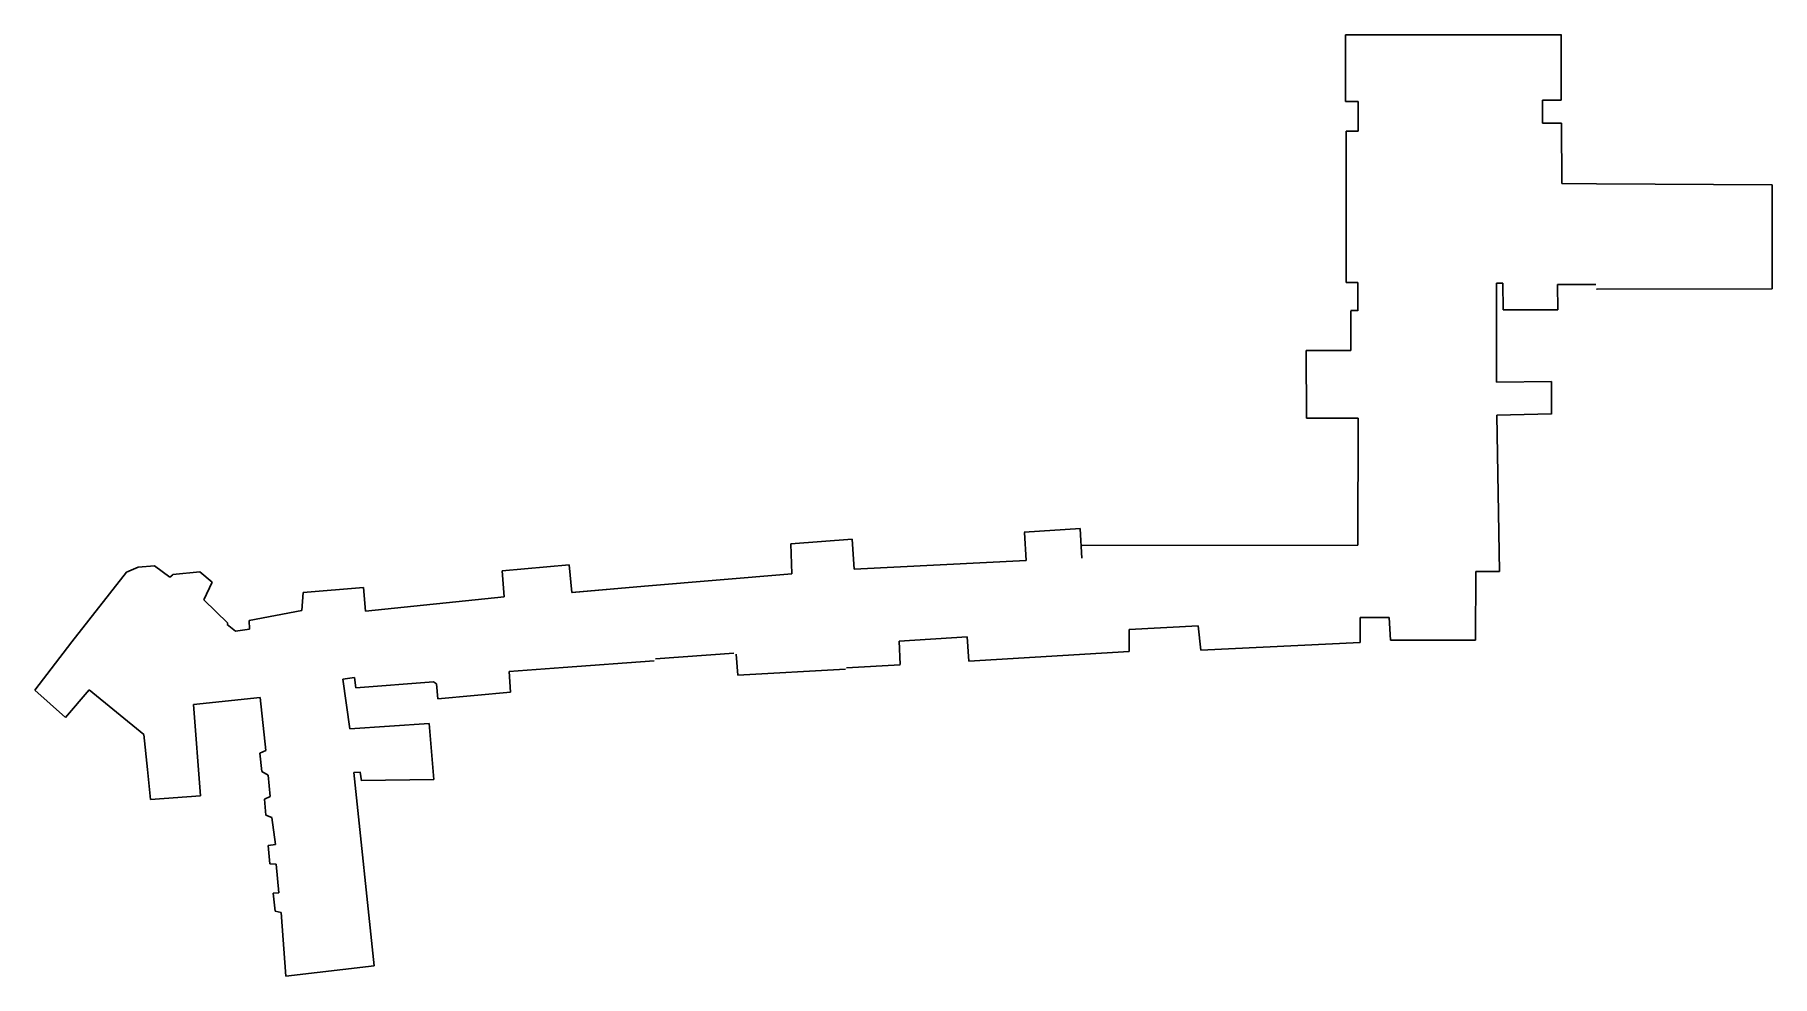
# Model space of a CAD drawing. Header units: inches. Extents: x -81.7 to 0, y -37.2 to 7.1.
import ezdxf

# ---------------------------------------------------------------- set-up
doc = ezdxf.new("R2010")
doc.units = ezdxf.units.IN
doc.header["$MEASUREMENT"] = 0

msp = doc.modelspace()

# ---------------------------------------------------------------- linework, layer by layer
for p, q in [((-20.05, 7.06, 3.778), (-9.893, 7.06, 3.778)), ((-20.044, 7.054, 3.778), (-20.044, 3.928, 3.778)), ((-9.899, 7.054, 3.778), (-20.044, 7.054, 3.778)), ((-9.899, 3.984, 3.778), (-9.899, 7.054, 3.778)), ((-20.044, 3.928, 3.778), (-19.44, 3.928, 3.778)), ((-19.44, 3.928, 3.778), (-19.44, 2.525, 3.778)), ((-10.786, 3.984, 3.778), (-9.899, 3.984, 3.778)), ((-10.786, 3.984, 3.778), (-10.786, 2.897, 3.778)), ((-20.01, 2.525, 3.778), (-20.01, -4.586, 3.778)), ((-19.44, 2.525, 3.778), (-20.01, 2.525, 3.778)), ((-9.887, 2.904, 3.778), (-10.779, 2.904, 3.778)), ((-9.88, 0.072, 3.778), (-9.894, 2.897, 3.778)), ((-8.237, 0.057, 3.778), (-9.88, 0.072, 3.778)), ((-8.247, 0.057, 3.682), (0.007, 0, 3.682)), ((0.006, 0, -0.006), (-8.237, 0.057, -0.01)), ((-8.191, 0.057, 3.682), (-8.191, 0.057)), ((0.006, 0.006, -0.006), (0.007, 0.007, 3.682)), ((0.006, -4.882, -0.006), (0.006, 0.006, -0.006)), ((0.007, 0.007, 3.682), (0.007, -4.883, 3.682)), ((0.006, 0, -0.006), (0.007, 0, 3.682)), ((-20.01, -4.586, 3.778), (-19.461, -4.586, 3.778)), ((-19.461, -4.586, 3.778), (-19.461, -5.916, 3.778)), ((-12.947, -4.624, 3.778), (-12.644, -4.624, 3.778)), ((-12.946, -9.271, 3.778), (-12.947, -4.624, 3.778)), ((-12.644, -4.624, 3.778), (-12.626, -5.868, 3.778)), ((-10.071, -4.674, 3.778), (-8.278, -4.682, 3.778)), ((-10.062, -5.868, 3.778), (-10.071, -4.674, 3.778)), ((-8.237, -4.892, 3.682), (0.017, -4.876, 3.682)), ((0.015, -4.876, -0.006), (-8.228, -4.892, -0.01)), ((-8.226, -4.892, 3.682), (-8.226, -4.892)), ((-8.22, -4.892, -0.008), (0.006, -4.876, -0.006)), ((0.007, -4.876, 3.682), (-8.217, -4.892, 3.682)), ((0.006, -4.876, -0.006), (0.007, -4.876, 3.682)), ((0.006, -4.876, -0.006), (0.015, -4.876, -0.006)), ((0.017, -4.876, 3.682), (0.007, -4.876, 3.682)), ((0.015, -4.876, -0.006), (0.017, -4.876, 3.682)), ((0.017, -4.876, 3.682), (0.015, -4.876, -0.006)), ((-19.468, -5.909, 3.778), (-19.792, -5.909, 3.778)), ((-19.785, -5.916, 3.778), (-19.785, -7.789, 3.778)), ((-12.626, -5.868, 3.778), (-10.062, -5.868, 3.778)), ((-21.895, -7.789, 3.778), (-21.875, -10.955, 3.778)), ((-19.785, -7.789, 3.778), (-21.895, -7.789, 3.778)), ((-10.356, -9.239, 3.778), (-12.946, -9.271, 3.778)), ((-10.363, -10.76, 3.778), (-10.363, -9.246, 3.778)), ((-21.875, -10.955, 3.778), (-19.447, -10.955, 3.778)), ((-19.447, -10.955, 3.778), (-19.462, -16.93, 3.778)), ((-12.927, -10.821, 3.778), (-10.363, -10.76, 3.778)), ((-12.806, -18.169, 3.778), (-12.927, -10.821, 3.778)), ((-12.924, -10.823, 3.778), (-10.357, -10.766, 3.778)), ((-10.357, -10.766, 3.778), (-10.356, -10.767, 3.778)), ((-32.499, -16.155, 3.778), (-35.14, -16.323, 3.778)), ((-35.133, -16.33, 3.778), (-35.058, -17.653, 3.778)), ((-32.432, -17.541, 3.778), (-32.506, -16.162, 3.778)), ((-43.223, -16.644, 3.778), (-46.121, -16.863, 3.778)), ((-46.121, -16.863, 3.778), (-46.061, -18.282, 3.778)), ((-43.143, -18.063, 3.778), (-43.223, -16.644, 3.778)), ((-19.462, -16.93, 3.778), (-32.425, -16.947, 3.778)), ((-76.795, -17.966, 3.778), (-77.336, -18.2, 3.778)), ((-76.795, -17.966, 3.778), (-76.021, -17.909, 3.778)), ((-75.306, -18.437, 3.778), (-76.021, -17.909, 3.778)), ((-56.535, -17.858, 3.778), (-59.682, -18.14, 3.778)), ((-56.406, -19.16, 3.778), (-56.535, -17.858, 3.778)), ((-35.058, -17.653, 3.778), (-43.143, -18.063, 3.778)), ((-77.336, -18.2, 3.778), (-79.906, -21.472, 3.778)), ((-75.306, -18.437, 3.778), (-75.162, -18.324, 3.778)), ((-73.889, -18.18, 3.778), (-75.166, -18.314, 3.778)), ((-73.892, -18.189, 3.778), (-73.318, -18.665, 3.778)), ((-73.706, -19.504, 3.778), (-73.318, -18.665, 3.778)), ((-59.682, -18.14, 3.778), (-59.593, -19.364, 3.778)), ((-46.061, -18.282, 3.778), (-52.996, -18.862, 3.778)), ((-13.936, -21.399, 3.778), (-13.916, -18.169, 3.778)), ((-13.916, -18.169, 3.778), (-12.806, -18.169, 3.778)), ((-72.579, -20.602, 3.778), (-73.706, -19.504, 3.778)), ((-69.038, -19.159, 3.778), (-69.094, -19.997, 3.778)), ((-69.038, -19.159, 3.778), (-66.207, -18.917, 3.778)), ((-66.113, -20.035, 3.778), (-66.207, -18.917, 3.778)), ((-59.593, -19.364, 3.778), (-66.113, -20.035, 3.778)), ((-52.996, -18.862, 3.778), (-56.406, -19.16, 3.778)), ((-52.997, -18.852, 3.778), (-56.399, -19.152, 3.778)), ((-69.094, -19.997, 3.778), (-71.577, -20.47, 3.778)), ((-19.355, -20.331, 3.778), (-17.994, -20.329, 3.778)), ((-19.355, -21.502, 3.778), (-19.355, -20.331, 3.778)), ((-17.994, -20.329, 3.778), (-17.934, -21.399, 3.778)), ((-72.602, -20.666, 3.778), (-72.579, -20.602, 3.778)), ((-72.222, -20.981, 3.778), (-72.602, -20.666, 3.778)), ((-71.552, -20.881, 3.778), (-72.222, -20.981, 3.778)), ((-71.577, -20.47, 3.778), (-71.552, -20.881, 3.778)), ((-30.217, -20.891, 3.778), (-26.966, -20.729, 3.778)), ((-30.208, -21.932, 3.778), (-30.217, -20.891, 3.778)), ((-26.966, -20.729, 3.778), (-26.845, -21.866, 3.778)), ((-79.906, -21.472, 3.778), (-81.652, -23.744, 3.778)), ((-52.468, -22.269, 3.778), (-48.788, -22.008, 3.778)), ((-41.015, -21.438, 3.778), (-37.825, -21.246, 3.778)), ((-40.98, -22.546, 3.778), (-41.015, -21.438, 3.778)), ((-37.825, -21.246, 3.778), (-37.747, -22.387, 3.778)), ((-37.747, -22.387, 3.778), (-30.208, -21.932, 3.778)), ((-26.845, -21.866, 3.778), (-19.355, -21.502, 3.778)), ((-17.934, -21.399, 3.778), (-13.936, -21.399, 3.778)), ((-59.356, -22.873, 3.778), (-56.82, -22.688, 3.778)), ((-56.82, -22.688, 3.778), (-52.544, -22.366, 3.778)), ((-48.683, -22.051, 3.778), (-48.602, -23.045, 3.778)), ((-48.602, -23.045, 3.778), (-43.545, -22.755, 3.778)), ((-43.498, -22.697, 3.778), (-40.973, -22.552, 3.778)), ((-67.172, -23.227, 3.778), (-66.627, -23.157, 3.778)), ((-66.842, -25.57, 3.778), (-67.172, -23.227, 3.778)), ((-66.627, -23.157, 3.778), (-66.566, -23.645, 3.778)), ((-66.566, -23.645, 3.778), (-62.904, -23.35, 3.778)), ((-62.904, -23.35, 3.778), (-62.77, -23.451, 3.778)), ((-62.77, -23.451, 3.778), (-62.698, -24.149, 3.778)), ((-59.289, -23.836, 3.778), (-59.356, -22.873, 3.778)), ((-81.652, -23.744, 3.778), (-80.205, -25.031, 3.778)), ((-80.205, -25.031, 3.778), (-79.096, -23.731, 3.778)), ((-79.096, -23.731, 3.778), (-76.519, -25.831, 3.778)), ((-74.192, -24.423, 3.778), (-71.064, -24.085, 3.778)), ((-73.864, -28.712, 3.778), (-74.192, -24.423, 3.778)), ((-71.064, -24.085, 3.778), (-70.783, -26.587, 3.778)), ((-62.698, -24.149, 3.778), (-59.289, -23.836, 3.778)), ((-63.119, -25.309, 3.778), (-66.842, -25.57, 3.778)), ((-62.891, -27.954, 3.778), (-63.119, -25.309, 3.778)), ((-76.519, -25.831, 3.778), (-76.354, -27.474, 3.778)), ((-70.783, -26.587, 3.778), (-71.068, -26.713, 3.778)), ((-71.068, -26.713, 3.778), (-70.977, -27.569, 3.778)), ((-76.354, -27.474, 3.778), (-76.214, -28.887, 3.778)), ((-70.977, -27.569, 3.778), (-70.685, -27.748, 3.778)), ((-70.685, -27.748, 3.778), (-70.586, -28.745, 3.778)), ((-66.65, -27.612, 3.778), (-66.344, -27.596, 3.778)), ((-65.705, -36.71, 3.778), (-66.65, -27.612, 3.778)), ((-66.35, -27.603, 3.778), (-66.298, -28.005, 3.778)), ((-66.292, -27.998, 3.778), (-62.891, -27.954, 3.778)), ((-76.214, -28.887, 3.778), (-73.864, -28.712, 3.778)), ((-70.586, -28.745, 3.778), (-70.854, -28.864, 3.778)), ((-70.794, -29.62, 3.778), (-70.854, -28.864, 3.778)), ((-70.794, -29.62, 3.778), (-70.507, -29.728, 3.778)), ((-70.507, -29.728, 3.778), (-70.336, -31.007, 3.778)), ((-70.336, -31.007, 3.778), (-70.687, -31.042, 3.778)), ((-70.687, -31.042, 3.778), (-70.607, -31.909, 3.778)), ((-70.607, -31.909, 3.778), (-70.309, -31.926, 3.778)), ((-70.309, -31.926, 3.778), (-70.174, -33.266, 3.778)), ((-70.174, -33.266, 3.778), (-70.448, -33.293, 3.778)), ((-70.448, -33.293, 3.778), (-70.35, -34.136, 3.778)), ((-70.35, -34.136, 3.778), (-70.066, -34.192, 3.778)), ((-70.066, -34.192, 3.778), (-69.857, -37.194, 3.778)), ((-69.857, -37.194, 3.778), (-65.705, -36.71, 3.778))]:
    msp.add_line(p, q)

doc.saveas('drawing.dxf')
